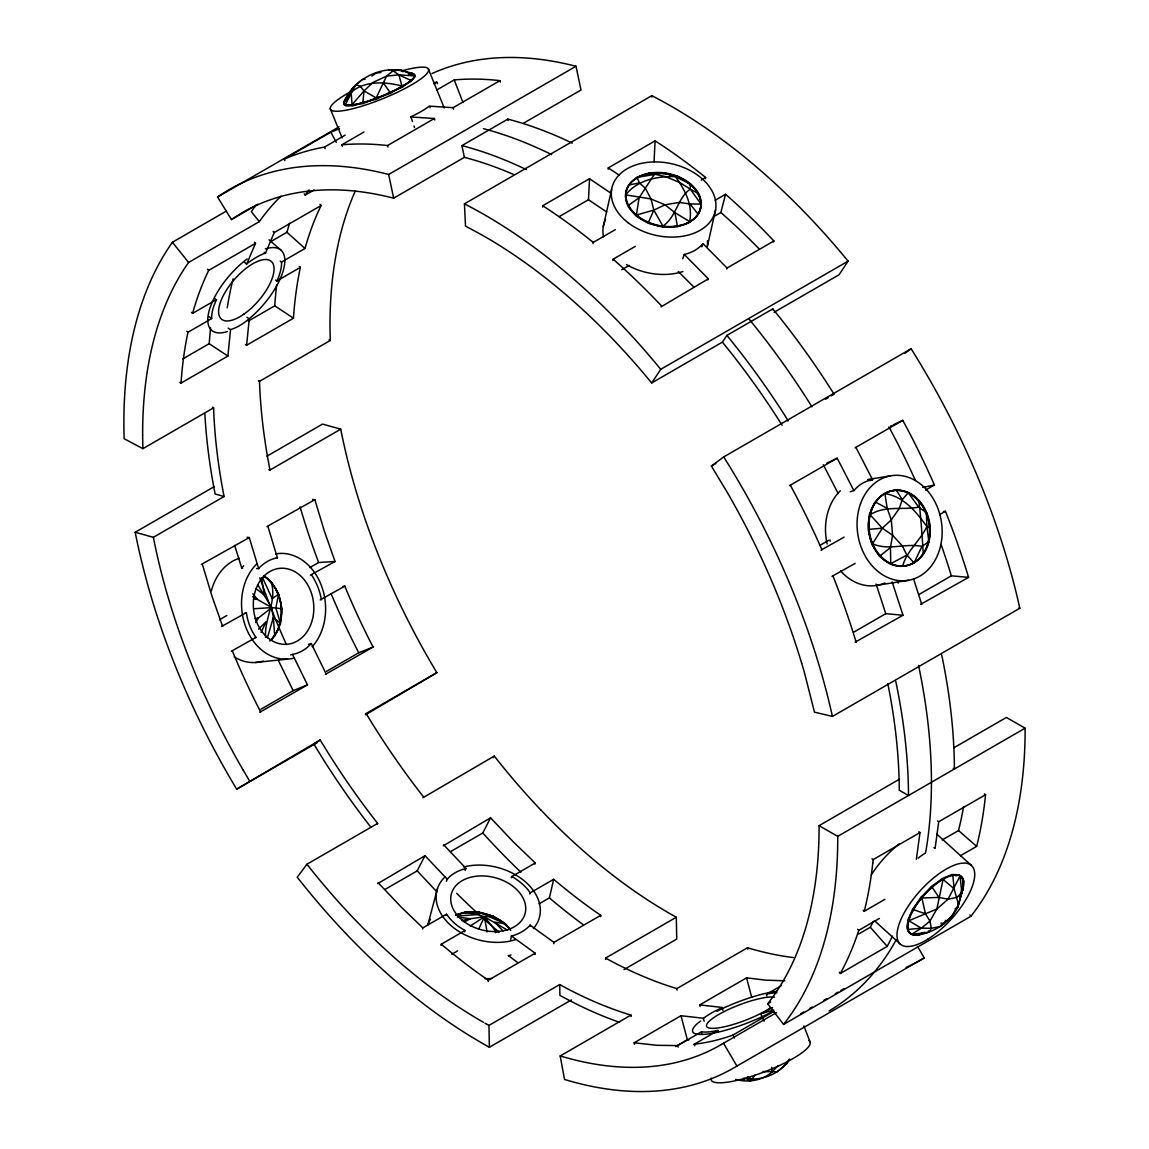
<?xml version="1.0" encoding="UTF-8"?>
<svg xmlns="http://www.w3.org/2000/svg" width="1149" height="1149" viewBox="0 0 1149 1149"><rect width="100%" height="100%" fill="white"/><g stroke="black" fill="none" stroke-linecap="round" stroke-linejoin="round"><path stroke-width="1.5" d="M735.676 1079.414C747.855 1082.861 761.959 1080.678 771.726 1072.347L771.755 1067.32M690.247 189.082L679.576 182.461L665.53 176.601L654.47 174.16L639.117 197.757L636.374 215.05L653.838 210.095L665.027 204.809L679.217 202.411L689.975 203.962L701.005 204.077L690.247 189.082L690.305 183.912A29.371 3.03 29 0 0 678.183 176.644A29.371 1.68 14.6 0 0 663.806 172.867A29.371 2.427 0.1 0 0 649.357 173.126A29.371 5.156 -13.5 0 0 637.034 177.406A29.371 9.451 -25.6 0 0 628.718 185.046A29.371 14.65 -35.9 0 0 625.674 194.885A29.371 19.978 -44.2 0 0 628.359 205.427A29.371 24.617 -50 0 0 636.374 215.05A29.371 27.849 -50.1 0 0 648.481 222.317A29.371 29.199 -7.3 0 0 662.872 226.109A29.371 28.452 71.8 0 0 677.321 225.836A29.371 25.723 76 0 0 689.644 221.556A29.371 21.429 71.2 0 0 697.96 213.915A29.371 16.23 63.5 0 0 701.005 204.077A29.371 10.901 53.8 0 0 698.319 193.549A29.371 6.262 42.2 0 0 690.305 183.912L675.54 176.731L663.806 172.867L637.049 177.406L639.39 182.863L645.321 188.278L650.995 198.964L653.838 210.095L662.872 226.094C676.502 216.874 677.192 198.418 690.247 189.082L698.319 193.549M923.279 554.22C922.159 536.339 921.024 518.343 918.827 500.576A29.371 10.528 48.2 0 0 908.256 492.706A29.371 14.463 35.2 0 0 896.335 490.264A29.371 18.93 23 0 0 884.917 493.582A29.371 23.224 11.3 0 0 875.696 502.17A29.371 26.7 -1.1 0 0 870.109 514.738A29.371 28.811 -20.2 0 0 868.989 529.344A29.371 29.271 32.9 0 0 872.522 543.779A29.371 27.978 -9.7 0 0 880.148 555.829A29.371 25.134 -23.8 0 0 890.719 563.685A29.371 21.185 -35.7 0 0 902.626 566.141A29.371 16.732 -47.5 0 0 914.058 562.823A29.371 12.438 -60.1 0 0 923.279 554.22A29.371 8.962 -73.6 0 0 928.866 541.667A29.371 6.837 -88.1 0 0 929.986 527.061A29.371 6.391 77 0 0 926.453 512.626A29.371 7.684 62.3 0 0 918.827 500.562M955.063 908.888L957.763 907.15L962.733 889.613A29.371 0.776 -83 0 0 963.48 880.938A29.371 7.311 -89.8 0 0 960.018 875.969A29.371 14.09 87.1 0 0 952.851 875.437A29.371 20.093 88.9 0 0 943.085 879.43A29.371 24.373 -80.7 0 0 932.212 887.358A29.371 26.312 -55.6 0 0 921.871 897.987A29.371 25.608 -24.8 0 0 913.642 909.721A29.371 22.362 -8.2 0 0 908.787 920.751A29.371 17.063 -3.1 0 0 908.04 929.412A29.371 10.528 -4.1 0 0 911.516 934.396A29.371 3.734 -9.2 0 0 918.669 934.927C934.984 932.026 950.065 922.001 957.763 907.15L957.849 902.281M675.54 176.731C684.833 189.829 693.106 204.939 689.63 221.556L674.894 212.666L665.027 204.809L650.995 198.964L625.674 194.885C638.226 179.014 659.167 175.883 678.183 176.644M265.634 637.48C264.069 618.105 277.067 602.062 271.308 582.126M542.615 207.064L542.673 205.757L589.523 178.713L610.334 192.788M559.19 216.601L588.46 199.711L589.523 178.713M608.194 169.205L608.252 167.898L655.088 140.853A514.35 296.959 60 0 1 705.658 177.506L705.429 178.698M654.04 161.837L655.088 140.853M182.835 358.89L209.175 343.68L210.526 327.939M179.862 382.33L181.025 383.105L227.875 356.075L230.532 329.806L228.191 328.068M245.426 344.47L246.604 345.246L249.261 318.991L246.934 317.253M488.224 981.533L488.325 980.241L535.175 953.196L511.319 935.904L510.745 939.595M535.061 954.489L535.175 953.196M553.804 943.674L553.904 942.381L600.755 915.336A481.244 277.843 60 0 1 553.703 879.287L530.077 892.931L529.804 894.109M600.64 916.629L600.74 915.336M362.869 102.29A29.371 21.759 -41.8 0 0 376.168 97.895A29.371 22.894 -19.9 0 0 389.884 92.164A29.371 21.199 0.9 0 0 401.949 85.974A29.371 16.905 13.4 0 0 410.523 80.258A29.371 10.671 18.6 0 0 414.301 75.877C389.468 60.452 354.38 76.365 343.723 102.318A29.371 4.926 -63.4 0 0 345.318 104.688A29.371 12.036 -62.5 0 0 352.039 104.674A29.371 17.939 -56 0 0 362.883 102.29L364.032 90.929L372.879 82.469L386.552 76.15L393.087 70.793L400.441 69.902L412.706 73.522M918.827 831.747L919.99 832.565L916.371 859.294M984.391 793.887L985.555 794.706L938.719 821.75L935.099 848.479L933.95 847.574M872.795 863L873.139 859.61L919.99 832.565M961.857 892.759L960.018 875.969L948.097 899.179L936.866 909.003L929.929 921.067L921.354 928.177L911.516 934.396L929.124 932.198L931.365 928.306L929.929 921.067L925.448 913.771L921.871 897.987L939.02 897.441L948.097 899.179L957.074 897.34L961.857 892.759L963.48 880.953M529.861 926.324L530.048 925.103L553.904 942.367M906.891 555.082L890.734 563.685L890.475 547.556L892.586 535.233L891.308 519.851L887.215 508.346L884.917 493.582C903.918 496.526 916.227 511.908 926.884 526.529L928.866 541.667L921.972 546.378L914.058 562.809L906.891 555.082L902.238 545.789L892.586 535.233L882.317 528.195L870.123 514.738C885.089 505.244 902.338 510.257 918.726 507.169L926.453 512.626L926.884 526.529C920.277 540.762 906.705 550.73 902.64 566.141M954.101 888.737L943.085 879.445L936.866 909.003L908.802 920.751L921.354 928.177L931.365 928.306L940.342 926.467L951.587 916.629L958.51 904.565L954.101 888.737L952.851 875.452M593.013 243.602L593.243 242.41L615.376 229.628M603.268 226.612L611.641 189.283M715.583 209.779L707.209 247.107A52.998 36.667 12.6 0 0 707.482 240.744M441.015 945.368L441.273 944.219L464.9 930.561M464.627 931.738L464.9 930.575M539.053 903.846L549.394 897.886L553.689 879.315M612.834 260.306L613.135 259.171L635.268 246.389M713.472 216.773L720.854 212.522L725.55 194.267A513.014 296.183 60 0 1 770.95 237.857L773.895 240.974L773.449 241.965M437.41 888.751L427.787 925.002A52.998 37.429 14.9 0 1 430.444 919.243M957.763 907.15L962.733 889.613A29.371 4.524 -72.7 0 0 960.061 895.258M267.415 637.767L273.333 617.473L271.753 607.606L257.778 584.827M422.502 928.995L422.832 927.889L446.444 914.245L446.114 915.351M511.305 877.721L511.635 876.615L535.247 862.971L513.201 841.743L490.58 817.829L443.255 845.822M534.917 864.091L535.247 862.985M682.736 258.726L684.23 254.46A44.308 32.344 18.7 0 0 702.915 243.617M701.852 246.848L702.973 243.645L727.058 268.019L726.613 268.995M918.726 507.169L908.256 492.72L902.295 499.643L899.164 508.648L891.308 519.851L882.317 528.195L872.522 543.764C888.694 551.017 905.398 542.917 921.972 546.378M345.318 104.674L355.687 84.811L360.097 86.06L364.032 90.929L376.168 97.895L386.552 76.15L398.847 74.829L414.301 75.877A29.371 3.461 18.5 0 0 412.706 73.522A29.371 3.648 14.2 0 1 408.785 73.751M446.415 881.254L447.234 879.2A47.123 34.858 21.3 0 1 466.063 868.543M465.144 870.439L465.963 868.385L443.744 844.874M648.496 222.303L653.838 210.095M661.034 306.855L708.33 278.834L684.23 254.46M707.87 279.825L708.33 278.834M261.139 632.438L266.094 621.652L258.582 629.135M478.688 929.139L484.433 916.758L493.409 916.241A28.466 2.312 30.9 0 1 505.445 923.853A28.466 5.415 44.9 0 1 510.845 930.331M254.432 242.195L255.509 243.358L208.673 270.403L205.499 277.225A480.555 277.44 60 0 0 192.587 313.375L216.199 299.745L215.05 298.726M255.509 243.358L246.59 264.241L244.378 262.058M320.011 204.335L321.088 205.499L274.252 232.543L265.333 253.426L264.227 252.335M321.088 205.499L317.914 212.321A480.555 277.44 60 0 0 305.002 248.486L281.376 262.116L280.241 261.082M892.457 936.162L887.215 946.388L840.379 973.433L839.316 972.241M941.06 924.974L944.205 923.48L945.771 920.306M873.427 921.369L870.31 927.272L858.605 934.036M385.001 889.455L417.202 870.856L425.001 855.689L447.234 879.2M450.58 851.596L482.781 832.996L490.58 817.829M377.676 883.682L425.001 855.689M789.205 1059.392C780.2 1074.372 760.423 1081.654 743.475 1078.25M255.681 622.586L258.353 618.018L271.753 607.606L281.85 608.711A28.466 5.171 -86.3 0 1 280.471 623.347A28.466 7.167 -71.3 0 1 274.712 635.928A28.466 10.6 -57.3 0 1 270.604 640.309A29.371 23.598 13.9 0 0 273.85 636.015A29.371 26.987 1.8 0 0 279.609 623.433A29.371 28.969 -17.3 0 0 280.988 608.798A29.371 29.228 19.5 0 0 277.771 594.32A29.371 27.734 -10.2 0 0 270.446 582.227A29.371 24.703 -23 0 0 263.911 576.223M789.593 1059.277L786.806 1063.644L777.212 1071.773L763.108 1071.572M831.23 395.874L834.088 394.222A499.068 288.14 60 0 0 772.789 308.894L726.886 335.393L722.391 342.129L651.655 382.962A484.275 279.595 60 0 0 614.715 341.109A485.812 280.485 60 0 0 483.255 235.703L465.503 226.051L464.44 203.833L651.799 95.669A511.578 295.365 60 0 1 848.106 261.153L839.029 274.783L774.182 312.226M772.229 309.727L772.789 308.894M651.67 382.962L660.776 369.303L848.12 261.125M754.864 1075.191L750.512 1081.051L747.453 1079.916M214.245 486.63L135.194 532.26A506.594 292.478 60 0 0 236.665 789.162L320.212 739.985A481 277.713 60 0 0 377.648 823.402L306.927 864.249L297.246 877.218A504.928 291.53 60 0 0 489.373 1047.256L571.34 999.96M377.044 824.221L377.633 823.431M422.947 797.722L494.285 756.071A478.515 276.263 60 0 0 540.834 809.988M493.065 757.708L494.271 756.085M388.678 69.558L393.087 70.793L398.847 74.829L401.949 85.974C381.238 80.617 354.84 80.258 343.723 102.318A29.371 2.284 -59.9 0 0 347.501 97.952L352.786 87.755L362.237 79.453L365.052 79.252M364.032 90.929L352.039 104.66L351.192 92.681M771.726 1072.347L777.801 1065.942M880.148 555.829L890.475 547.556M255.581 620.072L258.353 618.018L254.992 618.751M801.7 663.26A482.925 278.819 60 0 1 804.401 672.467L814.483 712.165L832.465 716.416L1019.824 608.252A513.23 296.313 60 0 0 911.085 348.765L723.726 456.929L711.375 466.049L726.57 491.212A487.794 281.62 60 0 1 801.672 663.26M787.812 421.008L788.185 420.721A499.068 288.14 60 0 0 726.886 335.393M904.909 353.317L905.685 352.757M906.46 352.183L911.085 348.75M371.888 76.093L375.895 73.134L380.922 72.502M628.359 205.412L639.117 197.757M339.041 126.85L217.549 196.996L231.423 219.545L241.577 213.053A484.117 279.509 60 0 1 352.255 190.82A482.839 278.762 60 0 1 393.647 198.188L464.368 157.341A486.673 280.988 60 0 1 513.517 174.461M470.257 926.065L484.433 916.758L507.628 930.23M370.897 827.28A492.433 284.306 60 0 1 313.892 744.107L320.212 739.985M365.325 714.003L436.85 672.653L430.53 661.953A480.742 277.555 60 0 1 356.463 492.289A479.966 277.11 60 0 1 340.722 429.18L269.986 470.013L268.852 469.682M436.85 672.653L365.454 714.807M776.523 1012.599L721.443 1044.441M284.78 160.673L284.018 159.208L330.855 132.164L339.4 128.717M284.018 159.208A511.52 295.336 60 0 1 324.478 147.086L345.145 135.151M433.934 83.891L436.893 82.182L437.525 83.69M135.194 532.26L153.334 537.33L224.084 496.512A482.925 278.819 60 0 1 213.599 407.838L142.878 448.67L124.149 438.717A508.26 293.44 60 0 1 172.393 242.281L226.525 210.971M342.402 146.311L341.813 144.803L363.946 132.02M436.519 90.125L454.228 79.899A511.348 295.236 60 0 1 499.959 80.645L500.404 82.154M231.423 219.545L257.95 204.235M341.813 144.803A511.348 295.236 60 0 1 387.543 145.55L434.394 118.505L434.825 120.013M430.186 107.661L429.669 106.153L453.123 107.69L499.959 80.645M142.648 434.954A482.436 278.532 60 0 1 168.056 298.898A481.402 277.943 60 0 1 188.594 262.46L259.315 221.628L251.315 211.646A495.75 286.23 60 0 1 256.098 205.168M304.212 193.851L305.203 195.1L314.065 190.016M270.69 241.635L286.92 232.256A510.328 294.632 60 0 1 289.591 223.265M217.563 197.01A509.912 294.403 60 0 1 388.664 174.476L576.008 66.254L581.006 89.995L523.542 123.187M464.368 157.327L461.912 145.636L507.815 119.123A497.416 287.178 60 0 1 572.259 143.122M181.025 383.105A484.246 279.58 60 0 1 187.962 332.262L211.574 318.618L209.262 316.707M276.751 280.988L300.377 267.358L299.214 266.396M248.414 321.031L274.755 305.821A509.854 294.374 60 0 1 276.665 285.096M246.604 345.246L293.455 318.216A484.246 279.58 60 0 1 300.377 267.358M258.353 380.721L259.502 381.339L330.237 340.506L329.978 326.776A482.436 278.532 60 0 1 355.414 190.72M701.22 180.063L705.658 177.506M266.927 456.196L322.553 424.082L340.693 429.166M715.209 200.228L725.55 194.267M621.71 269.756L629.092 265.491M201.348 564.446L249.276 537.56L258.683 568.683L256.557 568.597M266.913 526.587L314.855 499.7L324.564 531.743L335.034 561.473L310.388 575.175M727.058 268.019L773.895 240.974M219.502 619.742L226.884 615.476M309.785 567.62L318.632 562.507L335.02 561.488M221.585 626.449L246.231 612.747M231.366 651.21L255.983 637.422A49.824 41.881 87.4 0 1 246.417 612.719M325.311 674.434L373.052 647.031A482.767 278.719 60 0 1 344.786 586.148L320.154 599.936M260.967 709.22L293.167 690.635L307.458 684.89L292.55 654.384A46.994 37.931 75.7 0 0 311.235 643.497M326.546 671.361L358.747 652.776L373.037 647.031M259.731 712.294L307.472 684.89M825.485 399.191L828.357 397.54M711.375 466.063L715.798 463.507M313.892 744.107L316.765 742.441M236.651 789.176L317.153 742.699M789.492 485.654L837.204 458.207L853.851 490.566L850.174 491.786M855.071 447.794L902.784 420.347A514.853 297.261 60 0 1 934.41 485.007L925.548 490.12M819.754 545.459L828.616 540.346M821.018 550.112L844.127 537.129M855.158 563.412L832.005 576.31M939.523 514.709L945.426 511.291A515.327 297.519 60 0 1 967.329 573.25L968.578 577.373L920.665 604.317M853.549 632.28L885.75 613.681L903.013 615.232L892.127 581.911M919.114 594.421L951.329 575.821L968.578 577.373M855.086 642.176L903.013 615.232M451.729 954.259L457.632 950.855M969.957 914.963L970.948 916.256L783.589 1024.42L767.704 1003.781A475.226 274.381 60 0 0 819.079 825.671L899.523 779.151M953.684 747.884L1006.38 717.464L1025.109 728.179A501.61 289.605 60 0 1 970.919 916.213M486.774 1024.19L488.957 1025.411L559.692 984.578A479.047 276.579 60 0 0 630.916 1015.084L631.189 1016.578M605.624 959.429L605.595 958.079L676.316 917.247L676.732 939.106L624.036 969.526M783.561 1024.391A501.61 289.605 60 0 0 837.736 836.343L1025.109 728.179M917.548 946.474L924.27 957.893L736.911 1066.057A503.276 290.568 60 0 1 564.547 1079.471L560.195 1055.96L630.916 1015.098M793.327 957.534A477.022 275.415 60 0 1 747.539 947.753L676.818 988.6L677.091 990.065M942.266 839.919L958.496 830.54A476.749 275.257 60 0 0 963.537 806.727M634.535 1044.283L634.133 1042.775L680.969 1015.73L703.231 1018.244L704.179 1021.26M700.114 1006.423L699.712 1004.915L746.548 977.871L765.751 980.154L784.882 980.801M863.114 910.281L864.249 911.272L884.902 899.337M960.42 855.732L976.664 846.368A503.75 290.841 60 0 0 985.555 794.706M840.379 973.433A504.77 291.429 60 0 0 858.763 930.331L879.416 918.396M675.641 1046.524L687.361 1039.759L688.84 1039.989M634.133 1042.775L656.855 1045.303L677.594 1045.59L701.206 1031.946L701.766 1033.482M781.148 985.799L766.397 994.316L766.943 995.838M694.743 1045.805L694.14 1044.312L717.752 1030.653L718.369 1032.175M767.69 1003.752L770.634 1002.043M694.125 1044.283A479.607 276.895 60 0 0 732.947 1035.048L773.923 1011.379M800.824 1013.633L803.697 1011.982M809.427 1008.678L812.3 1007.012M823.776 1000.391L826.648 998.74M835.251 993.77L838.124 992.104M840.996 990.452L843.854 988.801M464.225 921.986L470.429 918.74L484.433 916.758L496.598 932.27M890.647 426.078L891.509 425.661M893.247 424.843L898.446 422.387M899.308 421.985L902.784 420.347M826.806 463.119L828.544 462.3M829.406 461.884L830.267 461.481M831.144 461.065L832.867 460.246M833.743 459.844L837.204 458.207M869.836 480.67L872.594 479.751L855.933 447.392M773.923 1010.014L760.695 1013.72M308.435 644.33L311.264 643.569L326.215 674.075M290.64 654.887L292.535 654.384M955.738 875.868L959.042 875.093A28.466 9.982 -1.9 0 1 962.517 880.077A28.466 16.589 -0.4 0 1 962.302 887.674M934.41 485.007L922.791 487.42M628.718 185.046L639.39 182.863M461.639 920.536L470.429 918.74L457.316 917.06M867.725 479.506L890.532 475.844M877.132 585.315L908.701 580.259M342.79 586.45L344.772 586.148M254.977 637.566L255.968 637.422M738.706 1080.347L744.48 1079.543M943.415 511.535L945.426 511.291M255.25 662.513L287.509 659.109M908.055 929.412L921.354 928.177M869.003 529.344L882.317 528.195M457.446 916.055L477.668 914.561L484.433 916.758L487.032 931.954M254.661 608.697L271.753 607.606L252.651 596.719M245.197 612.819L246.231 612.747M276.363 557.825L277.412 557.868L268.019 526.745M242.755 568.051L241.692 568.008L234.698 545.416M253.728 598.873L257.161 599.16L252.881 593.803M940.945 923.164L944.205 923.48M434.394 118.505L410.94 116.968L412.477 121.507M312.657 499.398L314.855 499.7M247.092 537.258L249.276 537.56M699.712 1004.915L721.974 1007.414L722.922 1010.445M926.884 526.529L929.986 527.061M455.794 915.092A28.466 4.84 -13.4 0 1 464.699 912.22L477.668 914.561L479.104 912.148A28.466 1.12 15.9 0 1 493.409 916.241M649.357 173.126L654.47 174.16M1018.703 607.993L1019.824 608.252M224.069 496.497L215.122 493.998A494.099 285.268 60 0 1 204.867 413.942M913.656 909.721L925.448 913.771M398.847 74.829L410.523 80.243M329.059 339.874L330.237 340.506M212.45 407.22L213.599 407.838M875.71 502.185L887.215 508.346M676.316 917.247L670.485 913.958A479.061 276.593 60 0 1 540.849 809.959M486.041 1023.788L484.95 1023.17M747.424 1076.771L751.805 1079.27M953.239 768.365L954.388 769.011A500.576 289.017 60 0 0 941.677 654.844M819.022 825.643L837.75 836.357M483.485 1022.337L483.126 1022.122A479.061 276.593 60 0 1 353.49 918.123A478.515 276.263 60 0 1 306.927 864.249M608.252 167.898L619.469 175.309M588.46 199.711L606.686 211.99M542.673 205.757L545.861 207.811A513.244 296.327 60 0 1 593.243 242.41M400.441 69.902L403.213 71.712M274.755 305.821L293.44 318.201M209.175 343.68L227.861 356.061M937.555 820.932L938.719 821.75M871.976 858.791L873.139 859.61M498.838 932.5L494.558 929.455L495.564 932.758M517.711 962.589L508.289 955.523M256.069 588.733A38.147 30.161 84 0 0 286.403 644.316A38.147 30.161 84 0 0 308.248 585.803A38.147 30.161 84 0 0 256.069 588.733L264.399 594.981L261.555 577.703M275.588 280.026L276.737 280.974M186.799 331.285L187.933 332.233M268.967 239.782L281.088 250.252M958.51 830.54L976.664 846.368M286.92 232.256L304.973 248.471M191.438 312.356L192.558 313.375M936.679 834.016L971.422 865.499M874.561 920.766L900.313 944.09M422.832 927.875L400.8 906.647L378.165 882.734M970.058 864.364L971.178 865.427M857.642 929.268L858.763 930.331M678.269 271.537L693.881 287.092M436.218 891.136L417.202 870.856M502.989 930.905L494.731 922.144L505.431 923.853L479.104 912.148A28.466 2.011 0.8 0 0 464.699 912.22M273.175 231.38L274.252 232.543M207.596 269.239L208.673 270.403M482.781 832.996L485.654 836.156A506.996 292.708 60 0 0 520.899 872.206M870.31 927.286L887.215 946.388M689.975 203.962L697.96 213.915M172.364 242.238L188.58 262.432M383.766 83.532L389.884 92.164M932.212 887.358L939.02 897.441M896.349 490.264L902.295 499.643M249.491 780.817L243.171 770.117M723.482 1043.22L736.911 1066.057M823.33 464.756L838.167 493.51M928.449 930.92L929.124 932.198M330.855 132.164L336.269 142.404M293.167 690.635L278.36 660.474M732.947 1035.062L734.426 1038.007M262.475 577.487L272.126 598.615L278.632 594.234A28.466 6.42 63.1 0 0 271.308 582.126A28.466 9.479 48.8 0 0 263.466 575.764M760.71 1013.748L762.06 1016.736M762.735 1018.229L764.085 1021.217M324.478 147.086L325.11 148.58M428.29 68.782L444.232 107.963M330.251 108.667L342.129 137.88M454.228 79.899L463.004 102.534M803.898 1025.913L810.289 1042.574M222.619 626.377L212.148 596.647L202.439 564.604M677.594 1045.604L678.154 1047.112M876.113 584.051L885.75 613.681M414.013 126.031L414.516 127.553M913.742 579.426L921.742 604.417M897.556 581.135L898.216 583.118M453.123 107.69L453.568 109.198M387.543 145.55L387.989 147.058M746.548 977.871L751.733 997.389M680.969 1015.73L687.361 1039.759M507.815 119.123L508.117 120.588M388.649 174.433L393.647 198.159M747.554 947.781L747.827 949.261M674.894 212.666L677.321 225.822M274.712 635.914L273.333 617.473L280.471 623.347L275.832 607.936L278.632 594.234A28.466 4.912 78.3 0 1 281.85 608.711M651.799 95.669L651.856 97.047M142.878 448.67L142.62 434.954M559.692 984.578L559.893 995.35A490.767 283.343 60 0 0 619.526 1022.323M488.957 1025.411L489.373 1047.285M723.726 456.929A513.23 296.313 60 0 1 832.422 716.416M833.025 576.195A516.461 298.18 60 0 1 856.163 642.277M830.239 541.222A51.159 37.816 78.7 0 1 829.98 539.958M790.368 485.251A514.853 297.261 60 0 1 821.995 549.911M853.908 490.637A44.208 35.763 72.3 0 1 872.579 479.707M888.909 426.897A488.54 282.051 60 0 1 915.437 480.469M941.088 544.482A487.032 281.189 60 0 1 951.329 575.821M722.376 342.129A488.411 281.979 60 0 1 782.096 425.231M464.44 203.847A511.578 295.365 60 0 1 660.747 369.332M613.135 259.171A514.178 296.859 60 0 1 661.479 305.878M720.84 212.522A484.418 279.681 60 0 1 759.245 249.003M432.01 73.536A509.912 294.403 60 0 1 576.022 66.297M429.137 106.225A44.438 11.677 -19.1 0 1 410.595 116.853M434.236 82.671A511.52 295.336 60 0 1 436.893 82.182M259.329 221.628A484.821 279.911 60 0 1 280.974 196.192M270.001 470.013A482.925 278.819 60 0 1 259.502 381.339M246.618 263.897A46.822 16.617 -45.7 0 1 265.548 253.053M211.732 318.517A50.154 23.684 -44.4 0 1 216.543 299.674M230.619 329.562A46.85 22.693 -52.9 0 0 249.218 318.733A52.998 22.348 -49.2 0 0 283.932 268.004A52.998 22.348 -49.2 0 0 265.304 248.916M281.591 261.9A50.154 18.427 -53.7 0 1 277.196 280.787M153.363 537.344A479.966 277.11 60 0 0 169.061 600.453A480.742 277.555 60 0 0 243.186 770.117M423.55 796.903A481 277.713 60 0 1 366.114 713.486M258.611 568.554A46.965 36.064 -88.3 0 1 277.412 557.811M241.62 567.893A44.71 34.326 -88.3 0 1 243.674 565.768M260.636 711.935A482.767 278.719 60 0 1 232.371 651.052M358.747 652.776A508.188 293.412 60 0 1 331.185 593.947M311.537 574.96A49.824 36.581 81.2 0 1 321.404 599.735M318.632 562.507A508.619 293.656 60 0 1 300.047 506.795M676.818 988.585A479.047 276.579 60 0 1 605.595 958.079M465.015 930.417A49.493 37.486 10.3 0 1 446.602 914.187M488.339 980.241A481.244 277.843 60 0 1 441.288 944.191M530.163 925.132A47.152 31.468 9.1 0 1 511.463 936.09M510.989 954.963A44.868 29.946 9.1 0 1 508.433 955.709M583.419 924.83A507.671 293.11 60 0 1 549.394 897.886M511.793 876.443A49.493 32.129 18.8 0 1 530.307 892.888M721.457 1044.455A477.022 275.415 60 0 1 560.181 1055.917M924.256 957.878A503.276 290.568 60 0 1 906.13 967.415M703.676 1018.201A47.267 13.558 -17.6 0 1 722.391 1007.572M718.111 1030.294A49.163 13.3 -25.3 0 1 701.522 1031.759M772.487 1007.63A47.296 6.88 -24.2 0 1 761.471 1013.677M767.202 993.885A49.163 7.928 -16.7 0 1 776.983 992.679M498.91 931.94A501.424 289.491 60 0 1 456.728 893.376M286.36 644.532A501.424 289.491 60 0 1 259.818 577.775M227.229 307.803A501.424 289.491 60 0 1 233.118 278.805M483.485 128.688A501.424 289.491 60 0 1 551.577 154.598M749.019 319.034A501.424 289.491 60 0 1 811.912 406.746M918.539 665.386A501.424 289.491 60 0 1 925.649 852.587M896.076 940.069A501.424 289.491 60 0 1 829.075 1010.948M872.795 863A502.616 290.18 60 0 1 864.249 911.272M918.18 858.131A45.141 20.739 -51.6 0 1 925.333 853.089M305.232 195.129A484.821 279.911 60 0 1 309.095 189.844M461.912 145.636A497.416 287.178 60 0 1 526.357 169.621M887.804 683.655A487.305 281.347 60 0 1 899.265 790.253L908.486 795.525A500.576 289.017 60 0 0 895.775 681.343M346.409 100.035A28.466 10.485 20.9 0 0 344.24 103.611A28.466 3.188 20.7 0 0 345.849 105.967A28.466 3.993 16.2 0 1 352.571 105.967A28.466 9.968 7.1 0 1 363.4 103.582A28.466 13.831 -6.7 0 1 376.685 99.187A28.466 14.98 -24 0 1 390.416 93.457A28.466 13.271 -40.9 0 1 402.48 87.267A28.466 8.919 -53.8 0 1 411.055 81.536A28.466 2.628 -61.9 0 1 414.832 77.17A28.466 4.668 -65.5 0 0 413.238 74.8A28.466 11.849 -64.8 0 0 408.9 74.024M510.343 929.814A29.371 25.034 -49.8 0 0 505.187 924.816A29.371 28.093 -50.7 0 0 493.151 917.204A29.371 29.271 1.5 0 0 478.846 913.125A29.371 28.395 78.9 0 0 464.44 913.196A29.371 25.594 79.9 0 0 455.736 915.293M959.056 875.093A28.466 3.117 -7.3 0 0 951.889 874.561A28.466 2.944 -16.3 0 1 942.123 878.568A28.466 7.282 -28.9 0 1 931.25 886.482A28.466 9.249 -44.1 0 1 920.909 897.11A28.466 8.531 -60 0 1 912.679 908.845A28.466 5.242 -74 0 1 907.825 919.875L907.078 928.536A28.466 6.736 88.1 0 0 910.554 933.519A28.466 13.587 84.7 0 0 917.706 934.051A28.466 19.648 86.1 0 0 924.026 932.442M961.77 888.737A28.466 21.946 -5.1 0 1 959.961 895.157M918.683 934.927A29.371 2.255 -17.9 0 1 924.83 932.313M871.258 874.964A52.998 21.041 -47.8 0 1 899.38 843.783M921.34 933.778A38.147 15.152 -47.8 0 1 911.961 912.694A38.147 15.152 -47.8 0 1 950.395 875.811A38.147 15.152 -47.8 0 1 959.76 896.895M771.223 1012.068A52.998 11.49 -21 0 1 707.913 1033.971A52.998 11.49 -21 0 1 700.517 1021.088M716.933 1011.264A52.998 11.49 -21 0 1 776.537 991.357M770.117 1008.032A38.147 8.273 -21 0 1 715.87 1028.183A38.147 8.273 -21 0 1 722.233 1012.571A38.147 8.273 -21 0 1 774.527 997.188M808.91 1040.592A52.998 11.49 -21 0 1 764.846 1071.687A52.998 11.49 -21 0 1 711.116 1078.092M463.722 866.978A52.998 37.429 14.9 0 1 525.696 882.102A52.998 37.429 14.9 0 1 533.351 928.579M515.614 939.638A52.998 37.429 14.9 0 1 450.753 925.362A52.998 37.429 14.9 0 1 444.864 877.046M491.844 978.503A52.998 37.429 14.9 0 1 484.864 978.575M457.877 914.475A38.147 26.944 14.9 0 1 509.854 928.866M294.216 658.047A52.998 41.91 84 0 1 246.101 627.914A52.998 41.91 84 0 1 256.945 563.757M275.545 553.933A52.998 41.91 84 0 1 321.045 584.654A52.998 41.91 84 0 1 312.212 646.729M263.25 661.077A52.998 41.91 84 0 1 234.252 656.898M211.33 590.859A52.998 41.91 84 0 1 239.38 558.299M263.609 575.706A38.147 30.161 84 0 1 269.728 640.998M227.358 331.573A52.998 22.348 -49.2 0 1 209.161 310.69A52.998 22.348 -49.2 0 1 247.136 258.898M402.552 70.649A52.998 10.039 -22.2 0 1 418.825 80.329A52.998 10.039 -22.2 0 1 344.169 110.519A52.998 10.039 -22.2 0 1 351.034 91.475M408.383 73.421A38.147 7.224 -22.2 0 1 383.479 95.367A38.147 7.224 -22.2 0 1 346.668 99.073M682.923 271.523A52.998 36.667 12.6 0 1 626.42 264.557M603.57 236.852A52.998 36.667 12.6 0 1 605.58 219.473M884.773 582.974A52.998 42.254 80.9 0 1 840.623 570.938M827.136 543.994A52.998 42.254 80.9 0 1 840.336 490.724M662.643 227.1L648.266 223.323A28.466 1.925 29.7 0 1 636.144 216.055A28.466 5.199 43.4 0 1 628.13 206.418A28.466 9.881 55.5 0 1 625.444 195.876A28.466 15.267 65.7 0 1 628.503 186.052A28.466 20.524 74.2 0 1 636.819 178.411A28.466 24.876 80.4 0 1 649.142 174.131A28.466 27.619 80.4 0 1 663.591 173.858A28.466 28.38 -18.1 0 1 677.967 177.65A28.466 27.016 -56.9 0 1 690.089 184.917A28.466 23.741 -53.9 0 1 698.104 194.54A28.466 19.059 -46.9 0 1 700.789 205.082A28.466 13.673 -37.9 0 1 697.745 214.92A28.466 8.416 -27.2 0 1 689.414 222.561A28.466 4.065 -14.6 0 1 677.091 226.841A28.466 1.307 -0.4 0 1 662.643 227.1M879.301 555.972A28.466 9.321 47.1 0 0 889.886 563.829A28.466 13.314 33.6 0 0 901.793 566.285A28.466 17.824 20.8 0 0 913.225 562.953A28.466 22.161 8.3 0 0 922.432 554.364A28.466 25.68 -5.8 0 0 928.019 541.811A28.466 27.82 -29.5 0 0 929.139 527.204A28.466 28.28 46 0 0 925.62 512.77A28.466 26.973 -3.4 0 0 917.979 500.705A28.466 24.1 -20.2 0 0 907.408 492.849A28.466 20.108 -33.1 0 0 895.502 490.393A28.466 15.598 -45.7 0 0 884.069 493.725A28.466 11.26 -58.7 0 0 874.863 502.314A28.466 7.741 -72.7 0 0 869.262 514.867A28.466 5.601 -87.7 0 0 868.156 529.474A28.466 5.142 76.9 0 0 871.674 543.908A28.466 6.449 61.6 0 0 879.301 555.972M927.703 939.236A52.998 21.041 -47.8 0 0 972.844 867.15A52.998 21.041 -47.8 0 0 907.064 907.997A52.998 21.041 -47.8 0 0 927.703 939.236M462.745 920.564A38.147 26.944 14.9 0 0 524.806 914.503A38.147 26.944 14.9 0 0 477.137 876.127A38.147 26.944 14.9 0 0 462.745 920.564M244.177 313.95A38.147 16.086 -49.2 0 0 271.351 261.455A38.147 16.086 -49.2 0 0 223.452 295.322A38.147 16.086 -49.2 0 0 244.177 313.95M628.23 222.834A52.998 36.667 12.6 0 0 714.692 213.441A52.998 36.667 12.6 0 0 647.935 162.311A52.998 36.667 12.6 0 0 628.23 222.834M638.14 216.299A38.147 26.384 12.6 0 0 700.373 209.535A38.147 26.384 12.6 0 0 652.33 172.738A38.147 26.384 12.6 0 0 638.14 216.299M860.529 503.779A52.998 42.254 80.9 0 0 904.579 580.748A52.998 42.254 80.9 0 0 933.735 499.614A52.998 42.254 80.9 0 0 860.529 503.779M871.488 510.587A38.147 30.42 80.9 0 0 903.2 565.983A38.147 30.42 80.9 0 0 924.184 507.585A38.147 30.42 80.9 0 0 871.488 510.587"/></g></svg>
